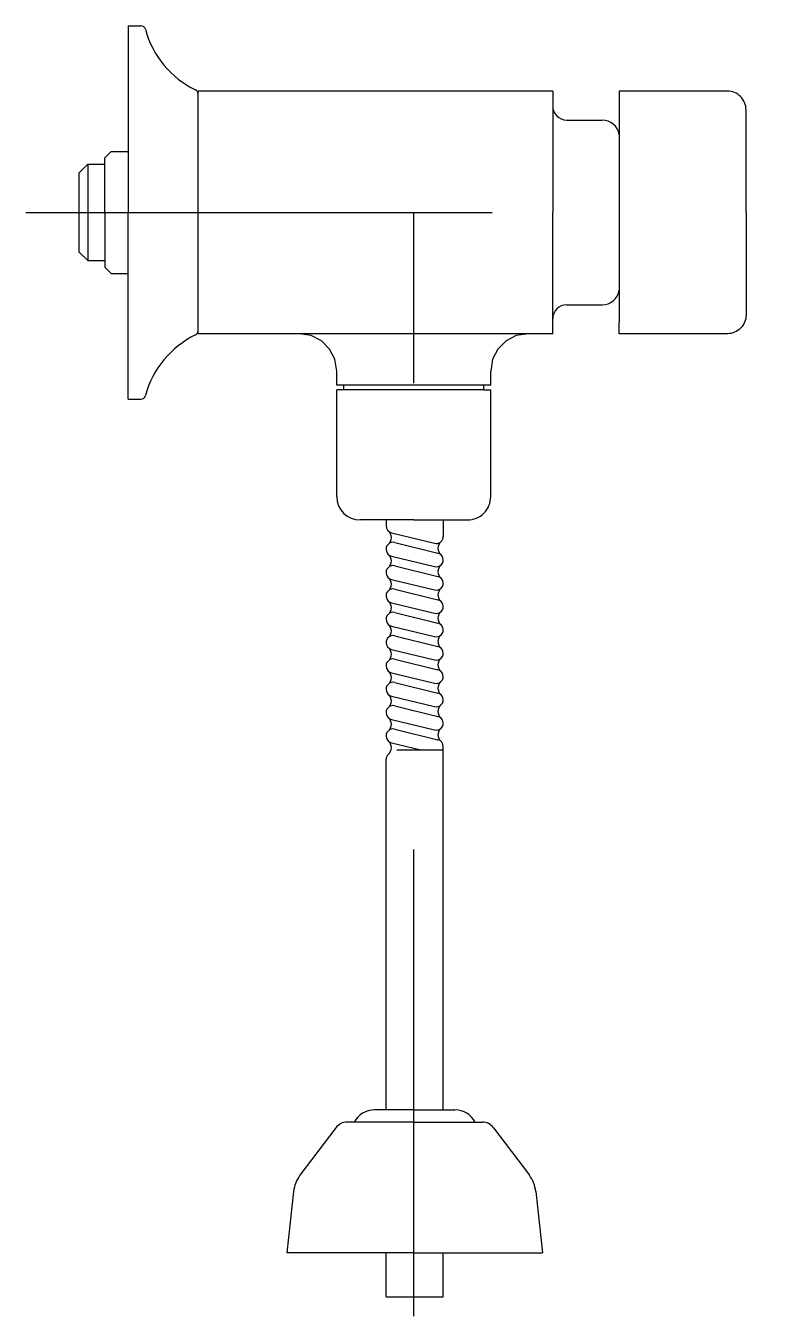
# Model space of a CAD drawing. Extents: x 0.087 to 0.245, y 116.492 to 116.769.
import ezdxf

# ---------------------------------------------------------------- set-up
doc = ezdxf.new("R2010")
doc.units = 0
doc.header["$LTSCALE"] = 0.2
doc.header["$MEASUREMENT"] = 0
doc.linetypes.add('AXES', pattern=[0.54, 0.3, -0.08, 0.08, -0.08])
doc.linetypes.add('CONTINU', pattern=[0])
doc.layers.get('0').update_dxf_attribs({"linetype": 'CONTINUOUS'})
doc.layers.add('DECA_EIXOS', color=5, linetype='AXES')

msp = doc.modelspace()

# ---------------------------------------------------------------- linework, layer by layer
at = {"linetype": 'CONTINU'}
for points in [[(0.10896, 116.76907), (0.10896, 116.72907)], [(0.10896, 116.76907), (0.11168, 116.76907)], [(0.12396, 116.72907), (0.12396, 116.75507)], [(0.19996, 116.75507), (0.12396, 116.75507)], [(0.19996, 116.75507), (0.19996, 116.72907)], [(0.20296, 116.74887), (0.21054, 116.74887)], [(0.10396, 116.74077), (0.10534, 116.74214)], [(0.10396, 116.72907), (0.10396, 116.74077)], [(0.10534, 116.74214), (0.10896, 116.74214)], [(0.10029, 116.73939), (0.09846, 116.73757)], [(0.10029, 116.73939), (0.10396, 116.73939)], [(0.10029, 116.73939), (0.10029, 116.71874)], [(0.09846, 116.72057), (0.09846, 116.73757)], [(0.10396, 116.72907), (0.10396, 116.71737)], [(0.10896, 116.68907), (0.10896, 116.72907)], [(0.12396, 116.70307), (0.12396, 116.72907)], [(0.19996, 116.70307), (0.19996, 116.72907)], [(0.2142, 116.72907), (0.21421, 116.70557)], [(0.10029, 116.71874), (0.09846, 116.72057)], [(0.10029, 116.71874), (0.10396, 116.71874)], [(0.10396, 116.71737), (0.10534, 116.71599)], [(0.10534, 116.71599), (0.10896, 116.71599)], [(0.20296, 116.70927), (0.21054, 116.70927)], [(0.17018, 116.70307), (0.12396, 116.70307)], [(0.14821, 116.70266), (0.14568, 116.70307)], [(0.15041, 116.70153), (0.14821, 116.70266)], [(0.19996, 116.70307), (0.17018, 116.70307)], [(0.19216, 116.70266), (0.18996, 116.70153)], [(0.19468, 116.70307), (0.19216, 116.70266)], [(0.15214, 116.69979), (0.15041, 116.70153)], [(0.15328, 116.6976), (0.15214, 116.69979)], [(0.18823, 116.69979), (0.18709, 116.6976)], [(0.18996, 116.70153), (0.18823, 116.69979)], [(0.15368, 116.69507), (0.15328, 116.6976)], [(0.18709, 116.6976), (0.18668, 116.69507)], [(0.15368, 116.69207), (0.15368, 116.69507)], [(0.18668, 116.69207), (0.18668, 116.69507)], [(0.17018, 116.69207), (0.15368, 116.69207)], [(0.18518, 116.69107), (0.15368, 116.69107)], [(0.15518, 116.69107), (0.15368, 116.69107)], [(0.15368, 116.66815), (0.15368, 116.69107)], [(0.15518, 116.69107), (0.15518, 116.69207)], [(0.18668, 116.69207), (0.17018, 116.69207)], [(0.18518, 116.69107), (0.18518, 116.69207)], [(0.18518, 116.69107), (0.18668, 116.69107)], [(0.18668, 116.66816), (0.18668, 116.69107)], [(0.10896, 116.68907), (0.11168, 116.68907)], [(0.17018, 116.66315), (0.15868, 116.66315)], [(0.16425, 116.66315), (0.16425, 116.66187)], [(0.17018, 116.66315), (0.18168, 116.66315)], [(0.1765, 116.66315), (0.1765, 116.6596)], [(0.16541, 116.66041), (0.17464, 116.65815)], [(0.16611, 116.65833), (0.17534, 116.65606)], [(0.16541, 116.65541), (0.17464, 116.65315)], [(0.16611, 116.65333), (0.17534, 116.65106)], [(0.16541, 116.65041), (0.17464, 116.64815)], [(0.16611, 116.64833), (0.17534, 116.64606)], [(0.16541, 116.64541), (0.17464, 116.64315)], [(0.16611, 116.64333), (0.17534, 116.64106)], [(0.16541, 116.64041), (0.17464, 116.63815)], [(0.16609, 116.63833), (0.17535, 116.63606)], [(0.16541, 116.63541), (0.17464, 116.63315)], [(0.16611, 116.63333), (0.17534, 116.63106)], [(0.16541, 116.63041), (0.17464, 116.62815)], [(0.16611, 116.62833), (0.17534, 116.62606)], [(0.16541, 116.62541), (0.17464, 116.62315)], [(0.16611, 116.62333), (0.17536, 116.62106)], [(0.16539, 116.62041), (0.17464, 116.61815)], [(0.16611, 116.61833), (0.17536, 116.61606)], [(0.16539, 116.61541), (0.17169, 116.61387)], [(0.16653, 116.61387), (0.1765, 116.61387)], [(0.1765, 116.5367), (0.1765, 116.6146)], [(0.16425, 116.5367), (0.16425, 116.61187)], [(0.17018, 116.5367), (0.16176, 116.5367)], [(0.17018, 116.5367), (0.17899, 116.5367)], [(0.17018, 116.5341), (0.15587, 116.5341)], [(0.17018, 116.5341), (0.18488, 116.5341)], [(0.15347, 116.5329), (0.14578, 116.52269)], [(0.18728, 116.5329), (0.19496, 116.5227)], [(0.14441, 116.51924), (0.14297, 116.5061)], [(0.19633, 116.51924), (0.19777, 116.5061)], [(0.17018, 116.5061), (0.14297, 116.5061)], [(0.16425, 116.49667), (0.16425, 116.5061)], [(0.17018, 116.5061), (0.19777, 116.5061)], [(0.1765, 116.49667), (0.1765, 116.5061)], [(0.16425, 116.49667), (0.1765, 116.49667)]]:
    msp.add_lwpolyline(points, dxfattribs=at)
for points in [[(0.11265, 116.76833, 0.339857), (0.11168, 116.76907)], [(0.11265, 116.76833, 0.218779), (0.1234, 116.75533)], [(0.12396, 116.75443, 0.288043), (0.1234, 116.75533)], [(0.2414, 116.72907), (0.24141, 116.75107, 0.414217), (0.23741, 116.75507), (0.21421, 116.75507), (0.2142, 116.72907)], [(0.19996, 116.75187, 0.413987), (0.20296, 116.74887)], [(0.21421, 116.74575, 0.367669), (0.21054, 116.74887)], [(0.2414, 116.72907), (0.24141, 116.70707, -0.414217), (0.23741, 116.70307), (0.21421, 116.70307), (0.21421, 116.70557)], [(0.21054, 116.70927, 0.367912), (0.21421, 116.71239)], [(0.20296, 116.70927, 0.413989), (0.19996, 116.70627)], [(0.1234, 116.70281, 0.218727), (0.11265, 116.68981)], [(0.1234, 116.70281, 0.288051), (0.12396, 116.70371)], [(0.11168, 116.68907, 0.339819), (0.11265, 116.68981)], [(0.15368, 116.66815, 0.414213), (0.15868, 116.66315)], [(0.18168, 116.66315, 0.414422), (0.18668, 116.66816)], [(0.16425, 116.66187, 0.348987), (0.16541, 116.66041)], [(0.16475, 116.65799, 0.450152), (0.16475, 116.66075)], [(0.16611, 116.65833, 1.006249), (0.16541, 116.65541)], [(0.17464, 116.65815, 0.486441), (0.1765, 116.6596)], [(0.17599, 116.65848, 0.449998), (0.17599, 116.65573)], [(0.16475, 116.65299, 0.450198), (0.16475, 116.65575)], [(0.17464, 116.65315, 1.006267), (0.17534, 116.65606)], [(0.16611, 116.65333, 1.006258), (0.16541, 116.65041)], [(0.17599, 116.65348, 0.449998), (0.17599, 116.65073)], [(0.16475, 116.64799, 0.450203), (0.16475, 116.65075)], [(0.17464, 116.64815, 1.006242), (0.17534, 116.65106)], [(0.16611, 116.64833, 1.006263), (0.16541, 116.64541)], [(0.17599, 116.64848, 0.449999), (0.17599, 116.64573)], [(0.16475, 116.64299, 0.450088), (0.16475, 116.64575)], [(0.17464, 116.64315, 1.006237), (0.17534, 116.64606)], [(0.16611, 116.64333, 1.00625), (0.16541, 116.64041)], [(0.17464, 116.63815, 1.006253), (0.17534, 116.64106)], [(0.17599, 116.64348, 0.449999), (0.17599, 116.64073)], [(0.16609, 116.63833, 0.48258), (0.16425, 116.63687)], [(0.16475, 116.63799, 0.450051), (0.16475, 116.64075)], [(0.17599, 116.63848, 0.449999), (0.17599, 116.63573)], [(0.16425, 116.63687, 0.348987), (0.16541, 116.63541)], [(0.16475, 116.63299, 0.450084), (0.16475, 116.63575)], [(0.17464, 116.63315, 1.000913), (0.17535, 116.63606)], [(0.16611, 116.63333, 1.006249), (0.16541, 116.63041)], [(0.17599, 116.63348, 0.449999), (0.17599, 116.63073)], [(0.16475, 116.62799, 0.449999), (0.16475, 116.63075)], [(0.17464, 116.62815, 1.006249), (0.17534, 116.63106)], [(0.16611, 116.62833, 1.00625), (0.16541, 116.62541)], [(0.17599, 116.62848, 0.449998), (0.17599, 116.62573)], [(0.16475, 116.62299, 0.450513), (0.16475, 116.62575)], [(0.17464, 116.62315, 1.007289), (0.17534, 116.62606)], [(0.16611, 116.62333, 1.000002), (0.16539, 116.62041)], [(0.17599, 116.62348, 0.449998), (0.17599, 116.62073)], [(0.16475, 116.61799, 0.450222), (0.16475, 116.62075)], [(0.17464, 116.61815, 1.000002), (0.17536, 116.62106)], [(0.16611, 116.61833, 1), (0.16539, 116.61541)], [(0.1765, 116.6146, 0.345495), (0.17536, 116.61606)], [(0.17599, 116.61848, 0.45), (0.17599, 116.61573)], [(0.16475, 116.61299, 0.450221), (0.16475, 116.61575)], [(0.16475, 116.61299, 0.214634), (0.16425, 116.61187)], [(0.16176, 116.5367, 0.274107), (0.15737, 116.5341)], [(0.18337, 116.5341, 0.274107), (0.17899, 116.5367)], [(0.15587, 116.5341, 0.23547), (0.15347, 116.5329)], [(0.18728, 116.5329, 0.235727), (0.18488, 116.5341)], [(0.14578, 116.52269, 0.134974), (0.14441, 116.51924)], [(0.19633, 116.51924, 0.135131), (0.19496, 116.5227)]]:
    msp.add_lwpolyline(points, format="xyb", dxfattribs=at)
at = {"layer": 'DECA_EIXOS'}
for points in [[(0.08701, 116.72907), (0.24508, 116.72907)], [(0.17018, 116.4925), (0.17018, 116.72907)]]:
    msp.add_lwpolyline(points, dxfattribs=at)

doc.saveas('drawing.dxf')
